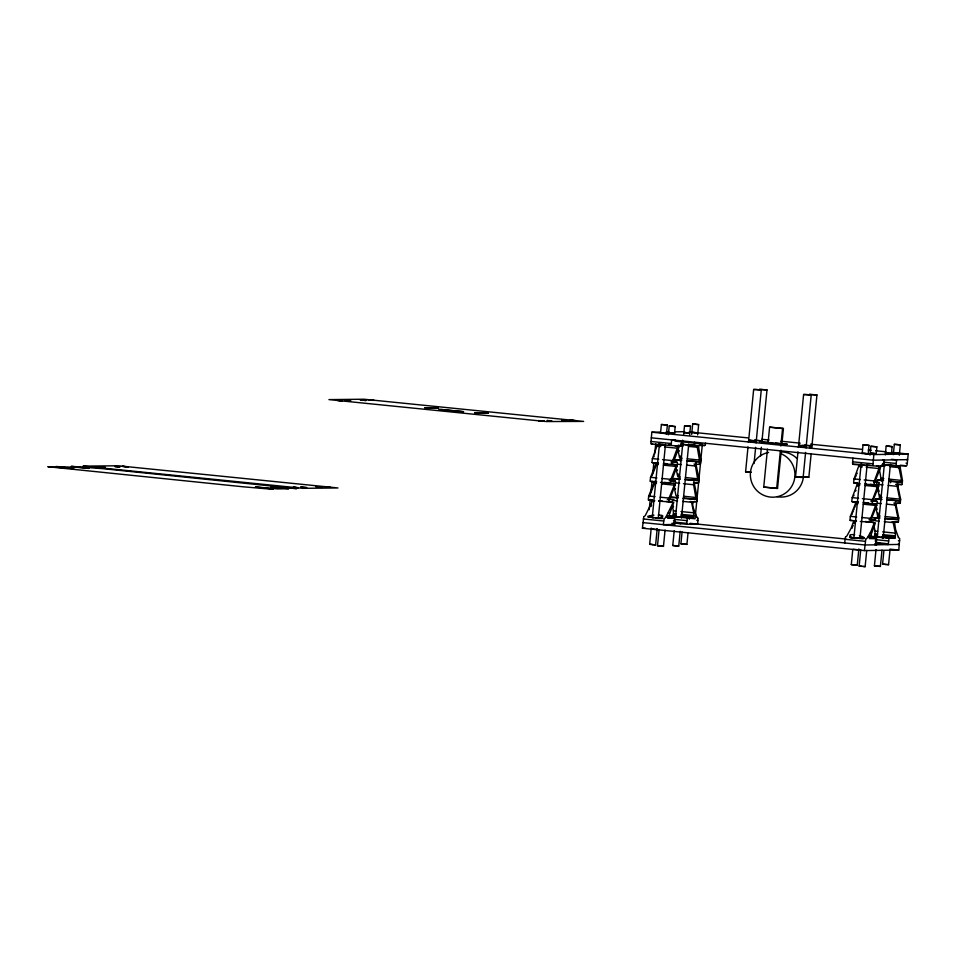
<?xml version="1.0" encoding="UTF-8"?>
<svg xmlns="http://www.w3.org/2000/svg" width="956" height="956" viewBox="0 0 956 956"><rect width="100%" height="100%" fill="white"/><g stroke="black" fill="none" stroke-linecap="round" stroke-linejoin="round"><path stroke-width="1.43" d="M878.504 516.742L878.349 518.558M671.626 480.94L676.979 466.289L675.701 466.158M697.235 446.428L697.199 445.699M898.879 466.743L889.988 465.62M882.173 479.47L882.006 481.25M876.7 483.246L877.118 480.438M697.235 446.249L688.332 445.305M676.848 496.678L676.645 498.566M698.681 447.277L698.74 446.56M900.337 467.592L900.397 466.875M680.517 459.37L680.302 461.21M673.227 481.346L673.633 478.848M657.142 444.899L657.071 445.556M677.493 446.942L677.41 447.611M858.799 465.214L858.715 465.871M874.895 501.434L875.278 499.163M879.138 467.281L879.066 467.926M673.418 513.073L673.418 510.91M875.075 533.388L875.075 531.225M895.425 535.444L895.425 533.281M693.769 515.165L693.757 512.942M687.256 518.857L686.719 524.258L697.677 524.115L698.047 518.224M675.091 462.214L675.462 460.123M643.758 516.718L642.42 528.226L864.427 550.596L898.783 550.047L899.704 538.539M891.482 459.31L896.573 459.824L896.154 465.19M675.103 439.82L671.638 439.868L671.208 445.233M667.694 515.846L668.961 515.977L668.806 517.961M672.988 524.366L674.35 524.342L674.828 519.144M906.025 463.17L907.28 463.349L908.2 454.028L873.844 454.578L872.864 465.548M869.339 536.161L870.617 536.292L870.462 538.276M874.871 543.737L876.114 544.072L876.473 539.459M899.692 540.785L898.425 540.654M650.857 443.19L651.837 432.208L660.429 432.076M649.243 509.703L650.247 499.426M650.964 492.089L651.98 481.812M652.84 473.005L653.844 462.728M654.705 453.921L655.72 443.644M657.214 528.596L655.625 544.872L652.434 544.609L649.662 544.287L651.227 528.023M652.243 517.662L659.497 443.715M660.512 433.367L661.385 424.488L664.289 424.727L667.36 425.085L666.499 433.952M658.349 517.937L662.568 518.451L658.302 518.164L665.484 444.301M665.065 530.066L663.476 546.33L660.572 546.103L657.513 545.756L659.078 529.481M668.363 434.825L669.236 425.958L672.14 426.185M664.109 518.761L663.321 524.665L674.303 524.45M674.494 433.94L675.223 426.543L672.319 426.304M675.808 515.009L673.251 514.806L673.383 513.539L675.928 513.79M682.07 445.114L682.668 440.154M680.194 531.297L678.748 546.091L675.557 545.828L672.773 545.518L674.207 530.723M674.793 524.808L675.079 521.845M675.51 517.411L682.763 443.465M683.636 434.586L684.508 425.719L690.483 426.304L684.651 425.743M681.497 517.997L688.75 444.05M689.623 435.171L690.495 426.304M680.923 543.785L682.082 531.954M691.654 434.347L692.67 423.998L695.574 424.225M694.654 442.246L694.498 444.863M688.069 532.54L686.91 544.37L684.006 544.143M689.372 519.228L689.67 516.276M697.641 434.932L698.657 424.584L692.694 424.01M680.899 515.523L693.602 516.861L693.733 515.583L681.019 514.304M750.926 472.372L745.596 471.834L748.022 446.834M748.452 442.413L753.651 389.474L756.041 389.45L761.263 389.988L756.077 442.927M750.556 441.756L750.687 440.346L756.268 440.907L748.691 440.381L750.687 440.346M754.105 442.341L754.236 440.943M754.248 442.042L754.415 440.286L761.992 440.812L754.415 440.286M754.057 463.517L755.646 447.348M756.244 442.007L756.423 440.262M759.829 442.246L759.96 440.847M760.51 456.072L761.37 447.253M761.801 442.843L766.999 389.893L759.411 389.379L766.987 389.905M781.267 450.407L777.539 488.397L776.69 488.408L763.736 487.094L767.465 449.117M768.027 443.273L769.604 427.201L770.464 427.189L783.418 428.491L781.841 444.564M776.69 488.408L780.407 450.419M780.837 446.034L782.558 428.503L783.418 428.491M805.597 452.379L803.148 477.379L800.758 477.403L795.547 476.865L797.973 451.865M798.403 447.444L803.602 394.505L805.992 394.481L811.202 395.019L806.028 447.97M800.507 446.787C799.873 444.409 807.211 445.03 806.051 447.336M804.056 447.372L804.187 445.974L806.195 445.938M804.199 447.073L804.366 445.317L811.931 445.831L804.402 445.341M809.708 447.982L809.911 445.878M808.8 477.271L801.259 476.769L808.836 477.295L811.178 453.753M811.752 447.874L816.95 394.936L809.362 394.41L816.914 394.936M845.415 537.033L844.626 542.924L845.307 542.912M852.943 458.139L852.513 463.505M858.87 548.911L857.245 565.187L851.306 564.614L852.74 549.808M853.899 537.977L861.153 464.03M862.169 453.682L863.029 444.803L865.933 445.042M862.384 538.694L859.958 538.479L867.14 464.616M868.156 454.267L869.016 445.388L863.101 444.827M865.12 566.657L859.157 566.072L860.735 549.796M870.02 455.152L870.88 446.273L876.855 446.846M864.427 550.596L865.766 539.076M866.722 550.381L865.132 566.645L863.388 566.43M876.15 454.255L876.879 446.858L870.904 446.285M877.465 535.324L874.907 535.121L875.039 533.854L877.584 534.105M883.726 465.429L884.372 460.015L883.093 459.884M881.994 550.142L880.392 566.406L877.214 566.155L874.429 565.832L876.007 549.557M876.437 545.123L876.736 542.16M877.166 537.726L884.42 463.78M885.28 454.901L886.152 446.034L889.056 446.261M883.153 538.312L890.406 464.365M891.422 454.004L892.139 446.619M883.882 550.799L882.579 564.112L888.554 564.697L890.012 549.903M890.55 482.768L890.837 479.804M893.31 454.662L894.326 444.313L897.23 444.54L900.301 444.899L899.297 455.247M888.901 539.172L888.339 543.845L875.636 542.399M882.543 535.838L895.258 537.176L895.39 535.898L882.663 534.619M682.345 443.405L681.078 443.214M884.001 463.72L882.735 463.529M907.28 463.385L907.005 465.082M705.624 443.094L705.349 444.767M673.251 514.806L673.144 515.523M693.602 516.885L693.494 517.566M874.907 535.121L874.788 535.886M895.258 537.2L895.151 537.881M668.997 515.607L673.777 502.545L672.51 502.426M870.653 535.922L875.433 522.86L872.888 522.609M854.772 479.434L855.238 477.952M679.023 446.763L679.214 445.962L681.724 445.878L677.9 445.496M679.071 446.536L677.804 446.356M880.679 467.078L880.87 466.277L883.368 466.193L882.101 466.062M647.977 516.109L652.828 517.316M672.45 503.788L672.558 502.103L666.177 501.446M874.107 524.103L874.262 522.848L871.012 531.309L867.283 537.881A46.031 6.967 -84.2 0 1 866.112 538.802M858.106 503.669L855.56 503.406L855.716 501.721M652.351 458.677L651.992 462.357M853.995 478.992L853.648 482.672M670.861 479.446L670.503 483.127M872.517 499.761L872.159 503.442M675.187 484.871L675.534 481.262M876.843 505.186L877.19 501.601M880.823 466.385L879.46 466.671M650.51 477.391L650.152 481.083M677.015 466.181L677.374 462.537M669.033 498.16L668.674 501.84M852.166 497.706L851.808 501.398M878.672 486.496L879.018 482.828M870.677 518.475L870.318 522.167M902.129 484.262L902.5 480.701M700.473 463.971L700.844 460.386M660.154 497.18L669.057 498.076L674.303 485.015L674.422 483.449L673.096 483.246M858.56 498.267L852.202 497.622L857.58 483.294M656.449 483.354C652.817 484.907 654.573 479.84 653.904 483.091L648.67 496.128L648.323 499.797M855.56 503.406L850.326 516.443L849.968 520.112M898.449 521.737L898.831 518.104M672.701 460.732L672.343 464.413M874.346 481.047L873.987 484.728M695.813 462.178L695.43 465.883M696.805 501.398L697.175 497.789M897.469 482.493L897.087 486.198M699.003 464.15L700.27 464.269L696.542 464.329L696.279 465.739L698.979 478.908L685.404 477.522M696.099 499.235L693.614 484.716M881.731 499.092C878.134 501.243 878.839 494.67 881.97 497.323M698.633 482.708L699.003 479.064M875.947 544.765L876.114 544.072L874.632 544.681M900.277 503.023L900.66 499.331M693.972 480.892L693.59 484.608M895.629 501.207L895.246 504.923M677.541 447.444L678.82 447.563L673.466 462.226M661.994 478.454L670.897 479.362L676.25 465.68L676.25 464.736L663.572 463.815M674.255 485.146L661.54 483.867M673.872 484.871L675.139 485.003L669.762 499.331L673.872 499.641L670.048 499.259M857.401 484.692L859.946 484.955M896.298 503.454L900.086 503.31L897.541 503.047M653.916 456.825L654.239 456.024M651.944 475.873L655.589 466.827M655.983 465.847L656.306 465.046M649.925 495.077L652.709 488.122M653.163 486.998L653.498 486.186M653.82 485.373L654.466 483.76M651.012 506.501L651.55 505.162M855.895 476.339L856.218 475.526M856.863 473.913L857.197 473.101M853.732 495.865L854.055 495.053M855.68 491.014L856.002 490.213M857.628 486.162L857.962 485.361M851.904 514.579L852.226 513.778M852.872 512.153L853.194 511.352M853.851 509.739L854.174 508.927M854.819 507.313L855.142 506.501M855.799 504.888L856.122 504.075M852.131 528.142L852.405 527.473M852.943 526.147L853.206 525.477M854.007 523.482L854.282 522.812M651.944 502.151L645.36 515.427A46.031 6.967 -84.2 0 1 644.105 516.431M672.188 504.445L665.639 517.566A46.031 6.967 -84.2 0 1 664.456 518.487M685.165 479.291L697.928 480.545L695.454 465.99M694.056 501.458L696.601 501.709C688.212 500.478 695.908 513.133 696.757 517.065M699.768 461.808L697.283 447.277L688.38 446.38M882.388 480.689L877.297 480.175L881.205 479.613L879.257 468.739M694.618 482.613L698.442 482.995L694.713 483.055L694.462 484.071L697.151 497.634L683.576 496.236M881.062 480.091L883.571 480.378M879.221 498.805L875.469 498.901L881.826 499.534M879.675 518.26L873.318 517.614C880.87 520.972 874.632 513.79 880.141 516.037M89.016 468.38L78.225 467.472M368.096 399.799L371.275 400.062M363.161 400.277L366.064 400.516M474.857 412.801L482.469 413.315L474.917 412.813M811.19 395.031L803.673 394.517M569.74 420.114L572.644 420.353M567.649 420.807L561.734 420.246L567.709 420.831M99.149 466.719L102.041 466.946M125.224 466.683L128.403 466.934M659.401 444.707L660.166 444.743M869.016 445.4L866.112 445.161M300.793 487.034L306.78 487.62L300.865 487.058M327.155 487.022L330.059 487.261M899.405 453.299L893.502 452.738L899.477 453.323M861.189 464.389L862.85 464.58M745.572 471.822L751.058 472.085M861.057 465.022L866.626 465.548M795.523 476.853L803.124 477.367M681.532 517.363L678.378 517.1M649.638 544.275L651.395 544.406M657.489 545.745L663.452 546.33M672.761 545.506L675.665 545.745M883.177 537.678L877.261 537.081L877.99 537.129M851.294 564.602L857.257 565.175M859.145 566.06L862.049 566.299M874.417 565.821L877.321 566.06M55.938 466.564L77.496 467.4M62.224 467.639L47.812 466.707L243.9 486.867L269.676 489.042L273.308 488.97L255.371 486.951L277.551 488.91L288.521 488.743M761.239 389.988L753.675 389.474M666.153 431.981L669.021 431.933M674.745 431.849L684.759 431.682M652.566 443.966L651.072 443.99L677.41 445.95L674.864 445.687M800.638 445.377L798.607 445.412L804.187 445.974M652.781 481.346L650.295 481.382L656.653 482.027M697.892 480.569L685.261 479.733M674.422 483.449L660.465 482.41M857.042 482.923L853.78 482.983L860.137 483.617M763.736 487.094L777.539 488.397M652.243 500.155L652.159 501.518L652.183 500.036L648.455 500.096L654.812 500.741M672.558 502.103L658.636 501.123M668.674 516.037L676.776 516.36M687.603 518.116L693.303 518.021L680.588 516.742M643.651 522.597L642.97 522.609L864.977 544.98L899.333 544.43L898.066 544.311M852.202 520.387L850.111 520.411L856.468 521.056M874.25 522.514L860.28 521.438M642.42 528.226L645.288 528.178M870.33 536.352L878.421 536.675M698.573 424.584L695.753 424.345M667.336 425.085L661.456 424.512M900.217 444.899L894.338 444.325M329.987 487.237L327.526 486.951M686.838 544.358L680.947 543.797L683.827 544.024M655.529 544.872L652.721 544.633M678.712 546.103L675.844 545.864M880.368 566.418L877.489 566.179M683.086 444.349L685.213 444.636M664.97 445.281L662.197 445.03M884.742 464.664L886.869 464.951M651.55 528.955L652.362 529.098M853.206 549.27L858.775 549.843L858.01 549.724M661.134 432.937L663.094 433.211M862.778 453.252L867.618 453.73M659.532 444.074L663.117 444.456M881.838 536.878L888.112 537.511M889.546 465.202L890.311 465.237L887.407 465.01M676.346 516.814L675.605 516.766L678.115 517.077M679.967 523.482L680.947 523.541L678.055 523.302M653.486 517.531L652.303 517.447L654 517.674M690.901 517.782L686.635 517.316M878.11 543.366L876.652 543.259L878.098 543.462M693.602 432.542L691.881 432.411L697.82 433.008L694.176 432.59M863.686 453.335L865.395 453.491M682.835 516.778L686.456 517.196M652.219 517.327L647.905 517.017L658.302 518.164M853.875 537.642L849.561 537.332L857.126 538.216M889.438 537.738L888.387 537.535L889.833 537.858M855.955 537.917L854.186 537.774L859.958 538.479M886.523 564.542L882.591 564.112M651.669 544.43L652.542 544.514M546.211 421.56L583.638 421.405L363.985 399.226L328.936 399.608L545.374 421.476M686.169 517.16L683.588 516.957L686.767 517.399M887.825 537.475L885.244 537.272L888.005 537.607M857.281 538.156L859.898 538.359L858.918 538.216M889.235 446.38L892.139 446.619L886.308 446.058M362.981 400.158L360.113 399.919L365.993 400.492M572.823 420.473L575.727 420.712L569.764 420.126M686.743 432.781C678.282 432.088 695.466 433.606 686.91 432.901M549.365 420.712C541.084 420.043 558.029 421.536 549.545 420.843M339.703 400.528C331.218 399.835 348.438 401.353 339.882 400.648M873.127 453.335C864.642 452.642 881.862 454.16 873.294 453.455M655.35 517.805L658.242 518.044L657.262 517.901M856.636 537.846L864.152 537.81A7.576 1.649 11.7 0 0 864.26 537.738M117.313 466.707C108.853 466.014 126.037 467.532 117.492 466.827M326.976 486.903L324.108 486.664L327.251 486.927M102.22 467.078L105.124 467.305L99.209 466.731M677.876 523.183L675.008 522.944L678.151 523.207M879.245 543.474L882.591 543.845L878.361 543.486M295.691 487.393C287.17 486.7 304.438 488.217 295.87 487.512M663.356 433.235L666.535 433.498L664.802 433.283M685.476 444.66L688.595 444.91M686.324 517.1L690.889 517.578M887.981 537.415L888.662 537.487M883.105 537.188A7.373 1.362 -0.7 0 0 887.682 537.535L888.411 537.726M62.953 467.711L73.803 468.595L55.938 466.576M653.94 529.265L657.119 529.528L656.354 529.409M769.604 427.201L782.558 428.503M689.157 431.957L748.357 437.92M761.681 439.27L769.078 440.011M780.921 441.206L800.16 443.142M810.521 444.193L862.324 449.404M868.239 450.001L871.203 450.3M875.636 450.754L885.997 451.794M891.924 452.391L908.2 454.028M772.591 442.807L762.613 442.102L787.397 444.289L775.555 443.106M651.837 432.208L873.844 454.578M906.372 459.513L907.65 459.645L873.294 460.183L651.287 437.824M674.936 441.134L702.397 443.895L695.06 518.773L667.599 516.001M883.499 462.19L896.214 463.469M699.912 444.994L705.002 445.508L697.749 445.472M900.301 465.19L906.658 465.823L899.393 465.799M681.891 444.098L683.17 444.229M690.794 444.994L697.163 445.639L680.708 444.265M882.28 464.281L884.826 464.544M886.093 464.676L888.638 464.927M889.905 465.058L898.807 465.954L882.364 464.58M650.928 441.469L671.279 443.524M680.696 444.54L683.241 444.791M852.585 461.784L872.936 463.839M882.352 464.855L884.898 465.106M886.164 465.237L888.71 465.488M678.21 445.353L683.289 445.866M882.4 465.93L884.945 466.181M890.036 466.695L898.939 467.592L901.616 480.426M677.995 445.795L679.262 445.914M697.426 447.755L698.705 447.886L700.82 460.206L687.245 458.796M879.64 466.11L880.918 466.229M899.082 468.07L900.349 468.201L902.476 480.521L888.889 479.111M658.326 444.026L659.604 444.158M668.507 445.054L671.04 445.305M861.248 464.473L852.716 464.305L879.054 466.265L876.521 466.002M867.606 465.106L870.151 465.369M879.197 467.759L880.464 467.878L875.254 480.844L873.999 480.689M660.739 446.56L656.927 446.165L652.374 458.593L658.732 459.239M664.551 446.942L677.278 448.221L672.725 460.649L662.556 459.621M862.396 466.875L858.572 466.492L854.031 478.908L860.388 479.554M866.208 467.257L878.923 468.536L874.382 480.964L864.2 479.936M682.154 458.283L679.608 458.032L677.768 449.224M881.265 478.347L883.81 478.598M681.915 460.063L675.641 459.86L680.732 460.374M687.005 460.577L699.72 461.856L687.089 461.019M888.662 480.892L901.377 482.171L888.745 481.334M672.343 460.374L673.622 460.493M898.114 484.202L901.926 484.596L895.653 484.393M672.14 461.7L677.23 462.214L670.957 462.011M873.796 482.015L878.887 482.529L873.892 482.457M694.008 464.078L696.542 464.329M677.649 464.198L681.461 464.58M686.551 465.094L696.303 466.11M878.026 484.381L883.117 484.895M888.196 485.409L897.959 486.425L900.636 499.223L887.06 497.837M658.397 462.859L652.123 462.668L658.493 463.302M663.488 463.373L667.3 463.756M671.112 464.138L676.203 464.652M865.144 483.688L866.411 483.82M870.223 484.202L877.931 485.409L865.228 484.13M877.357 486.473L878.636 486.604L873.402 499.606L872.159 499.402M658.29 464.628L655.744 464.377L650.546 477.307L656.903 477.952M663.38 465.142L676.095 466.432M865.025 485.457L877.751 486.747L877.931 485.469L872.553 499.677L862.372 498.65M680.313 477.008L677.768 476.745L675.689 466.791M680.075 478.777L673.813 478.586L680.17 479.219M886.821 499.606L899.536 500.884L899.799 499.414L899.608 500.801L886.905 500.048M670.503 479.087L671.781 479.219M671.578 480.545L675.39 480.928L669.128 480.725M871.956 500.729L877.046 501.243L870.785 501.052M693.435 482.923L694.713 483.055M893.824 503.107L896.37 503.37M675.808 482.911L679.62 483.306M683.444 483.688L694.474 484.823M877.465 503.238L881.277 503.621M886.367 504.135L896.13 505.138L898.795 517.949L885.22 516.551M654.024 481.322L656.557 481.585M664.193 482.35L669.284 482.864M858.213 501.9L851.951 501.697L858.309 502.342M863.304 502.414L868.395 502.916M872.207 503.31L876.102 504.123L863.388 502.856M875.529 505.186L876.795 505.318L871.585 518.283L870.33 518.116M863.196 504.182L875.911 505.461L876.102 504.123L870.713 518.391L861.81 517.495M678.485 495.722L675.94 495.471L673.861 485.505M678.246 497.49L671.662 497.299L678.031 497.945M683.337 498.004L696.052 499.295L683.11 498.458M877.357 517.555L879.902 517.805M884.981 518.319L897.708 519.61L884.766 518.773M668.674 497.801L669.941 497.933M855.058 516.587L856.337 516.706M648.706 496.021L655.075 496.666M850.362 516.336L856.719 516.981M894.434 521.641L898.258 522.024L891.984 521.833M871.705 519.574L875.517 519.956L868.944 519.765M690.328 501.518L692.873 501.769M667.288 499.45L669.833 499.701M672.462 500.346L677.541 500.86M682.632 501.374L691.535 502.27L693.745 512.822L681.019 511.544M875.385 520.793L879.197 521.175M884.288 521.689L893.191 522.585L895.39 533.137L882.675 531.859M658.541 500.681L662.365 501.064M855.106 520.482L856.385 520.614M865.288 521.51L874.19 522.406M675.94 511.03L673.394 510.779L672.283 505.497M877.584 531.345L875.051 531.094L873.808 525.155M668.22 513.085L669.487 513.205M869.876 533.4L871.143 533.532M685.739 516.73L687.34 516.885M887.885 537.093L888.996 537.2M881.838 537.009L894.959 538.336L870.175 536.507M686.073 517.339L682.823 517.005M887.73 537.654L882.257 537.069M666.296 516.933L668.842 517.196M867.952 537.248L870.498 537.511M696.769 520.339L698.035 520.47M668.256 517.674L674.613 518.319L667.635 518.283M869.912 537.989L876.27 538.634L869.291 538.598M674.243 519.359L686.958 520.65M875.899 539.674L888.614 540.965M673.49 520.709L674.757 520.841M875.134 541.024L876.413 541.156M690.053 523.35L846.06 539.065M643.328 518.965L663.679 521.008M673.98 522.072L686.695 523.362M844.985 539.28L865.335 541.335M674.028 523.016L686.755 524.294M875.684 543.331L888.363 544.573M671.948 523.29L674.494 523.553M889.905 549.15L898.783 550.047M371.537 400.086L374.071 400.397L368.108 399.811M865.658 453.514L866.722 453.622M887.777 464.939L888.578 465.022M661.934 445.006L659.556 444.743M688.069 516.957L689.133 517.065M888.662 537.559L889.45 537.642M124.949 466.648L122.452 466.349L128.331 466.922M653.677 529.242L652.876 529.158M855.094 537.69L854.473 537.63M859.994 538.252L863.901 538.706M881.982 537.511L883.189 537.666M887.335 564.53L888.542 564.685M675.199 426.531L669.26 425.958M288.473 488.731L270.691 486.735L296.635 488.612L103.009 468.679L71.246 466.349L89.075 468.356M894.278 523.792L894.505 522.096L895.581 529.469L898.413 537.38M673.514 506.859L673.347 506.202M897.098 486.305L899.775 499.116M895.27 505.031L897.959 517.961M878.779 489.974L879.114 491.575M879.783 494.778L879.95 495.578M877.417 487.464L879.436 497.096M876.783 507.887L877.118 509.488M877.787 512.691L878.122 514.292M875.588 506.178L877.596 515.786M677.123 469.659L677.29 470.46M677.959 473.662L678.294 475.263M675.295 488.373L675.462 489.173M679.142 450.455L679.274 451.22M680.075 455.845L680.206 456.61M853.911 520.554L851.055 528.417L847.004 535.742A46.031 6.967 -84.2 0 1 845.761 536.746M899.405 538.276A46.031 6.967 -84.2 0 1 898.413 537.356M850.589 536.28A7.469 1.625 11.4 0 1 854.688 534.727M859.372 535.611A7.469 1.625 11.4 0 1 864.14 537.666M853.266 538.037A7.373 1.315 -4 0 1 850.697 536.4M697.749 517.961A46.031 6.967 -84.2 0 1 696.757 517.041M693.04 518.033A7.373 1.064 15.1 0 1 690.543 517.782M658.266 515.033A7.469 1.338 -3.4 0 1 660.572 517.1M649.351 516.001A7.469 1.338 -3.4 0 1 653.964 515.2M662.592 517.423A7.576 1.649 11.5 0 1 662.484 517.495A7.373 1.613 11.9 0 1 655.708 518.056M780.861 453.658A22.574 22.311 89.1 0 1 789.477 489.448A22.574 22.311 89.1 0 1 753.256 485.791A22.574 22.311 89.1 0 1 768.648 452.427M803.434 476.733A22.574 22.311 89.1 0 1 777.037 496.666M781.434 451.925A22.574 22.311 89.1 0 1 796.934 458.462M896.107 504.768L896.274 503.525L896.107 504.696M897.935 486.054L898.162 484.68L897.935 485.995M871.406 519.526L871.573 518.319L871.418 519.466M873.246 500.801L873.402 499.641L873.246 500.801M875.087 482.087L875.242 480.892L875.087 481.967M649.447 496.57L649.59 495.877L649.459 496.475M344.841 400.17L350.792 400.755L344.973 400.17M424.93 407.758L432.518 408.284L424.93 407.758M430.654 407.674L438.242 408.2L430.654 407.674M480.605 412.705L488.193 413.231L480.605 412.705M538.491 420.604L544.43 421.202L538.539 420.604M91.167 466.839L97.118 467.436L91.167 466.839M668.591 432.781L674.542 433.379L668.65 432.781M316.101 486.783L322.041 487.381L316.149 486.783M885.519 452.857L891.47 453.455L885.519 452.857M689.539 517.555L686.922 517.339L689.503 517.555M83.268 466.122L302.873 488.325L337.97 487.966L118.317 465.775L83.268 466.122M441.445 409.443L438.864 409.479L463.636 411.678L441.445 409.443"/></g></svg>
